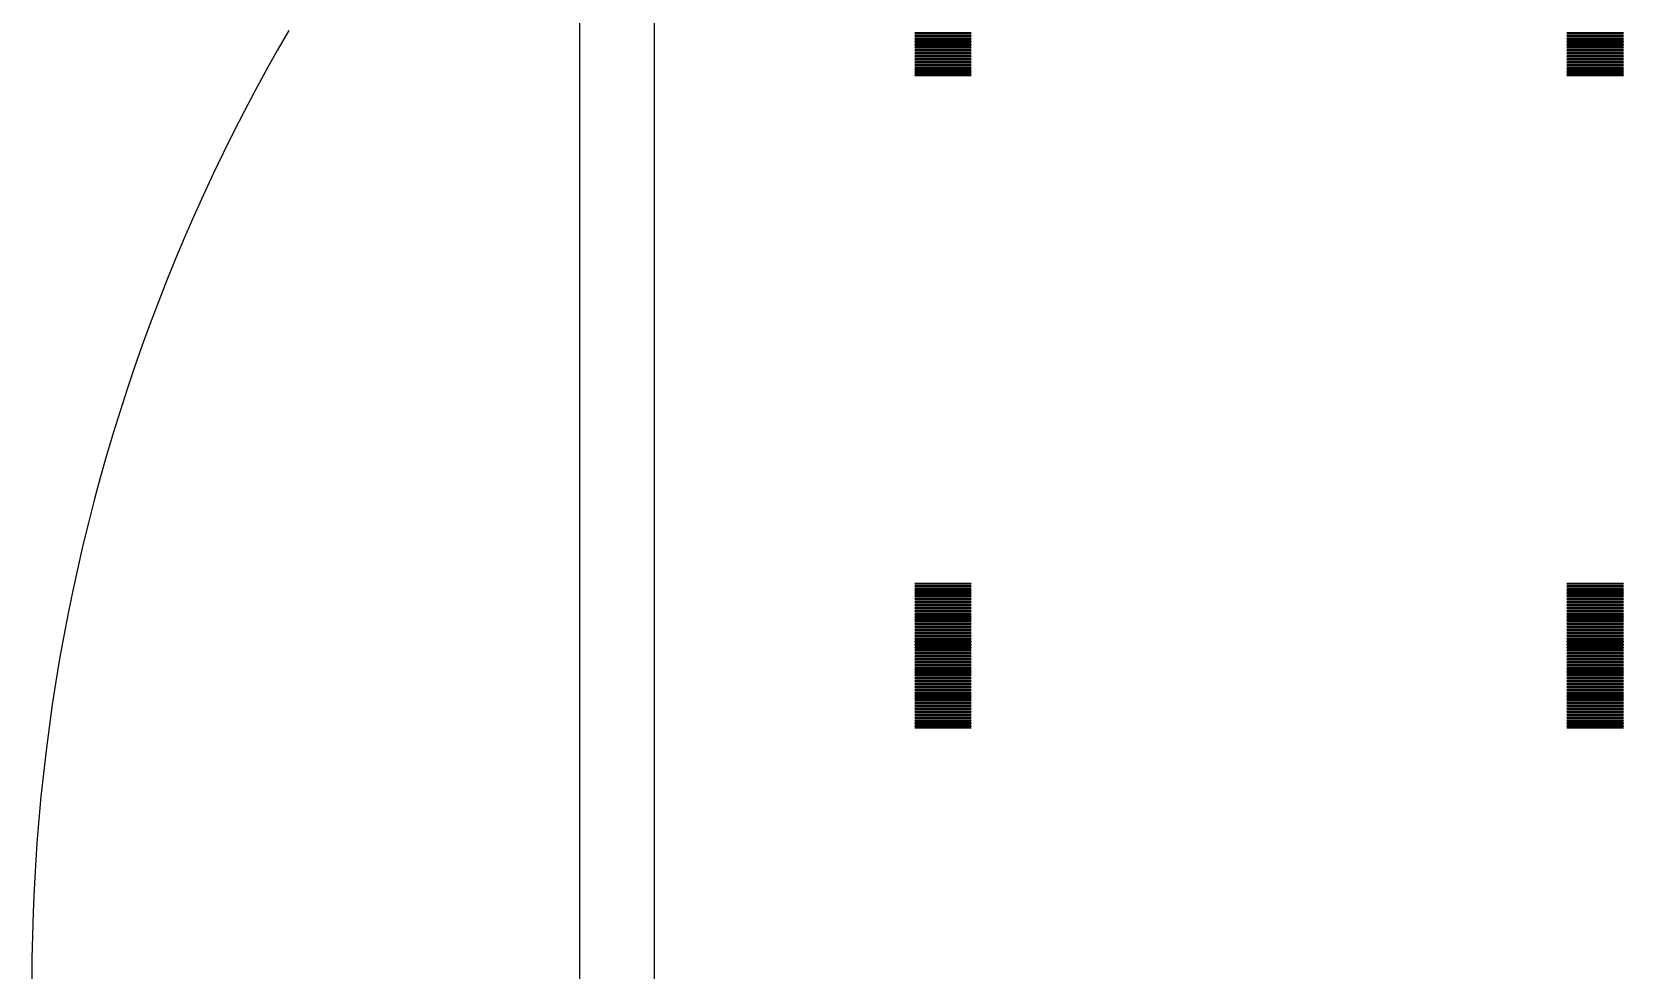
# Model space of a CAD drawing. Extents: x -18 to 83, y -18 to 83.
# Drawn here: x -18.45 to 24.25, y 32.56 to 57.74 of the extents above; entities that cross this region are included whole.
import ezdxf

# ---------------------------------------------------------------- set-up
doc = ezdxf.new("R2010")
doc.units = 0

msp = doc.modelspace()

# ---------------------------------------------------------------- linework, layer by layer
for p, q in [((-3.75, -2.75), (-3.75, 67.25)), ((-1.75, 66.25), (-1.75, -1.75)), ((-11.5534, 57.7794), (-11.8634, 57.2399)), ((5.25, 57.715), (5.25, 57.725)), ((5.25, 57.725), (6.75, 57.725)), ((6.75, 57.715), (5.25, 57.715)), ((5.25, 57.675), (5.25, 57.685)), ((5.25, 57.685), (6.75, 57.685)), ((6.75, 57.675), (5.25, 57.675)), ((5.25, 57.635), (5.25, 57.645)), ((5.25, 57.645), (6.75, 57.645)), ((6.75, 57.725), (6.75, 57.715)), ((6.75, 57.685), (6.75, 57.675)), ((6.75, 57.645), (6.75, 57.635)), ((22.75, 57.715), (22.75, 57.725)), ((22.75, 57.725), (24.25, 57.725)), ((24.25, 57.715), (22.75, 57.715)), ((22.75, 57.675), (22.75, 57.685)), ((22.75, 57.685), (24.25, 57.685)), ((24.25, 57.675), (22.75, 57.675)), ((22.75, 57.635), (22.75, 57.645)), ((22.75, 57.645), (24.25, 57.645)), ((24.25, 57.725), (24.25, 57.715)), ((24.25, 57.685), (24.25, 57.675)), ((24.25, 57.645), (24.25, 57.635)), ((-11.8634, 57.2399), (-12.1667, 56.6967)), ((6.75, 57.635), (5.25, 57.635)), ((5.25, 57.595), (5.25, 57.605)), ((5.25, 57.605), (6.75, 57.605)), ((6.75, 57.595), (5.25, 57.595)), ((5.25, 57.555), (5.25, 57.565)), ((5.25, 57.565), (6.75, 57.565)), ((6.75, 57.555), (5.25, 57.555)), ((5.25, 57.515), (5.25, 57.525)), ((5.25, 57.525), (6.75, 57.525)), ((6.75, 57.515), (5.25, 57.515)), ((5.25, 57.475), (5.25, 57.485)), ((5.25, 57.485), (6.75, 57.485)), ((6.75, 57.475), (5.25, 57.475)), ((5.25, 57.435), (5.25, 57.445)), ((5.25, 57.445), (6.75, 57.445)), ((6.75, 57.435), (5.25, 57.435)), ((5.25, 57.395), (5.25, 57.405)), ((5.25, 57.405), (6.75, 57.405)), ((6.75, 57.395), (5.25, 57.395)), ((5.25, 57.355), (5.25, 57.365)), ((5.25, 57.365), (6.75, 57.365)), ((6.75, 57.355), (5.25, 57.355)), ((5.25, 57.315), (5.25, 57.325)), ((5.25, 57.325), (6.75, 57.325)), ((6.75, 57.315), (5.25, 57.315)), ((5.25, 57.275), (5.25, 57.285)), ((5.25, 57.285), (6.75, 57.285)), ((6.75, 57.275), (5.25, 57.275)), ((5.25, 57.235), (5.25, 57.245)), ((5.25, 57.245), (6.75, 57.245)), ((6.75, 57.235), (5.25, 57.235)), ((6.75, 57.605), (6.75, 57.595)), ((6.75, 57.565), (6.75, 57.555)), ((6.75, 57.525), (6.75, 57.515)), ((6.75, 57.485), (6.75, 57.475)), ((6.75, 57.445), (6.75, 57.435)), ((6.75, 57.405), (6.75, 57.395)), ((6.75, 57.365), (6.75, 57.355)), ((6.75, 57.325), (6.75, 57.315)), ((6.75, 57.285), (6.75, 57.275)), ((6.75, 57.245), (6.75, 57.235)), ((24.25, 57.635), (22.75, 57.635)), ((22.75, 57.595), (22.75, 57.605)), ((22.75, 57.605), (24.25, 57.605)), ((24.25, 57.595), (22.75, 57.595)), ((22.75, 57.555), (22.75, 57.565)), ((22.75, 57.565), (24.25, 57.565)), ((24.25, 57.555), (22.75, 57.555)), ((22.75, 57.515), (22.75, 57.525)), ((22.75, 57.525), (24.25, 57.525)), ((24.25, 57.515), (22.75, 57.515)), ((22.75, 57.475), (22.75, 57.485)), ((22.75, 57.485), (24.25, 57.485)), ((24.25, 57.475), (22.75, 57.475)), ((22.75, 57.435), (22.75, 57.445)), ((22.75, 57.445), (24.25, 57.445)), ((24.25, 57.435), (22.75, 57.435)), ((22.75, 57.395), (22.75, 57.405)), ((22.75, 57.405), (24.25, 57.405)), ((24.25, 57.395), (22.75, 57.395)), ((22.75, 57.355), (22.75, 57.365)), ((22.75, 57.365), (24.25, 57.365)), ((24.25, 57.355), (22.75, 57.355)), ((22.75, 57.315), (22.75, 57.325)), ((22.75, 57.325), (24.25, 57.325)), ((24.25, 57.315), (22.75, 57.315)), ((22.75, 57.275), (22.75, 57.285)), ((22.75, 57.285), (24.25, 57.285)), ((24.25, 57.275), (22.75, 57.275)), ((22.75, 57.235), (22.75, 57.245)), ((22.75, 57.245), (24.25, 57.245)), ((24.25, 57.235), (22.75, 57.235)), ((24.25, 57.605), (24.25, 57.595)), ((24.25, 57.565), (24.25, 57.555)), ((24.25, 57.525), (24.25, 57.515)), ((24.25, 57.485), (24.25, 57.475)), ((24.25, 57.445), (24.25, 57.435)), ((24.25, 57.405), (24.25, 57.395)), ((24.25, 57.365), (24.25, 57.355)), ((24.25, 57.325), (24.25, 57.315)), ((24.25, 57.285), (24.25, 57.275)), ((24.25, 57.245), (24.25, 57.235)), ((5.25, 57.195), (5.25, 57.205)), ((5.25, 57.205), (6.75, 57.205)), ((6.75, 57.195), (5.25, 57.195)), ((5.25, 57.155), (5.25, 57.165)), ((5.25, 57.165), (6.75, 57.165)), ((6.75, 57.155), (5.25, 57.155)), ((5.25, 57.115), (5.25, 57.125)), ((5.25, 57.125), (6.75, 57.125)), ((6.75, 57.115), (5.25, 57.115)), ((5.25, 57.075), (5.25, 57.085)), ((5.25, 57.085), (6.75, 57.085)), ((6.75, 57.075), (5.25, 57.075)), ((5.25, 57.035), (5.25, 57.045)), ((5.25, 57.045), (6.75, 57.045)), ((6.75, 57.035), (5.25, 57.035)), ((5.25, 56.995), (5.25, 57.005)), ((5.25, 57.005), (6.75, 57.005)), ((6.75, 56.995), (5.25, 56.995)), ((5.25, 56.955), (5.25, 56.965)), ((5.25, 56.965), (6.75, 56.965)), ((6.75, 56.955), (5.25, 56.955)), ((5.25, 56.915), (5.25, 56.925)), ((5.25, 56.925), (6.75, 56.925)), ((6.75, 56.915), (5.25, 56.915)), ((5.25, 56.875), (5.25, 56.885)), ((5.25, 56.885), (6.75, 56.885)), ((6.75, 56.875), (5.25, 56.875)), ((5.25, 56.835), (5.25, 56.845)), ((5.25, 56.845), (6.75, 56.845)), ((6.75, 56.835), (5.25, 56.835)), ((5.25, 56.795), (5.25, 56.805)), ((5.25, 56.805), (6.75, 56.805)), ((6.75, 56.795), (5.25, 56.795)), ((6.75, 57.205), (6.75, 57.195)), ((6.75, 57.165), (6.75, 57.155)), ((6.75, 57.125), (6.75, 57.115)), ((6.75, 57.085), (6.75, 57.075)), ((6.75, 57.045), (6.75, 57.035)), ((6.75, 57.005), (6.75, 56.995)), ((6.75, 56.965), (6.75, 56.955)), ((6.75, 56.925), (6.75, 56.915)), ((6.75, 56.885), (6.75, 56.875)), ((6.75, 56.845), (6.75, 56.835)), ((6.75, 56.805), (6.75, 56.795)), ((22.75, 57.195), (22.75, 57.205)), ((22.75, 57.205), (24.25, 57.205)), ((24.25, 57.195), (22.75, 57.195)), ((22.75, 57.155), (22.75, 57.165)), ((22.75, 57.165), (24.25, 57.165)), ((24.25, 57.155), (22.75, 57.155)), ((22.75, 57.115), (22.75, 57.125)), ((22.75, 57.125), (24.25, 57.125)), ((24.25, 57.115), (22.75, 57.115)), ((22.75, 57.075), (22.75, 57.085)), ((22.75, 57.085), (24.25, 57.085)), ((24.25, 57.075), (22.75, 57.075)), ((22.75, 57.035), (22.75, 57.045)), ((22.75, 57.045), (24.25, 57.045)), ((24.25, 57.035), (22.75, 57.035)), ((22.75, 56.995), (22.75, 57.005)), ((22.75, 57.005), (24.25, 57.005)), ((24.25, 56.995), (22.75, 56.995)), ((22.75, 56.955), (22.75, 56.965)), ((22.75, 56.965), (24.25, 56.965)), ((24.25, 56.955), (22.75, 56.955)), ((22.75, 56.915), (22.75, 56.925)), ((22.75, 56.925), (24.25, 56.925)), ((24.25, 56.915), (22.75, 56.915)), ((22.75, 56.875), (22.75, 56.885)), ((22.75, 56.885), (24.25, 56.885)), ((24.25, 56.875), (22.75, 56.875)), ((22.75, 56.835), (22.75, 56.845)), ((22.75, 56.845), (24.25, 56.845)), ((24.25, 56.835), (22.75, 56.835)), ((22.75, 56.795), (22.75, 56.805)), ((22.75, 56.805), (24.25, 56.805)), ((24.25, 56.795), (22.75, 56.795)), ((24.25, 57.205), (24.25, 57.195)), ((24.25, 57.165), (24.25, 57.155)), ((24.25, 57.125), (24.25, 57.115)), ((24.25, 57.085), (24.25, 57.075)), ((24.25, 57.045), (24.25, 57.035)), ((24.25, 57.005), (24.25, 56.995)), ((24.25, 56.965), (24.25, 56.955)), ((24.25, 56.925), (24.25, 56.915)), ((24.25, 56.885), (24.25, 56.875)), ((24.25, 56.845), (24.25, 56.835)), ((24.25, 56.805), (24.25, 56.795)), ((-12.1667, 56.6967), (-12.4634, 56.1498)), ((5.25, 56.755), (5.25, 56.765)), ((5.25, 56.765), (6.75, 56.765)), ((6.75, 56.755), (5.25, 56.755)), ((5.25, 56.715), (5.25, 56.725)), ((5.25, 56.725), (6.75, 56.725)), ((6.75, 56.715), (5.25, 56.715)), ((5.25, 56.675), (5.25, 56.685)), ((5.25, 56.685), (6.75, 56.685)), ((6.75, 56.675), (5.25, 56.675)), ((5.25, 56.635), (5.25, 56.645)), ((5.25, 56.645), (6.75, 56.645)), ((6.75, 56.635), (5.25, 56.635)), ((5.25, 56.595), (5.25, 56.605)), ((5.25, 56.605), (6.75, 56.605)), ((6.75, 56.595), (5.25, 56.595)), ((5.25, 56.555), (5.25, 56.565)), ((5.25, 56.565), (6.75, 56.565)), ((6.75, 56.555), (5.25, 56.555)), ((6.75, 56.765), (6.75, 56.755)), ((6.75, 56.725), (6.75, 56.715)), ((6.75, 56.685), (6.75, 56.675)), ((6.75, 56.645), (6.75, 56.635)), ((6.75, 56.605), (6.75, 56.595)), ((6.75, 56.565), (6.75, 56.555)), ((22.75, 56.755), (22.75, 56.765)), ((22.75, 56.765), (24.25, 56.765)), ((24.25, 56.755), (22.75, 56.755)), ((22.75, 56.715), (22.75, 56.725)), ((22.75, 56.725), (24.25, 56.725)), ((24.25, 56.715), (22.75, 56.715)), ((22.75, 56.675), (22.75, 56.685)), ((22.75, 56.685), (24.25, 56.685)), ((24.25, 56.675), (22.75, 56.675)), ((22.75, 56.635), (22.75, 56.645)), ((22.75, 56.645), (24.25, 56.645)), ((24.25, 56.635), (22.75, 56.635)), ((22.75, 56.595), (22.75, 56.605)), ((22.75, 56.605), (24.25, 56.605)), ((24.25, 56.595), (22.75, 56.595)), ((22.75, 56.555), (22.75, 56.565)), ((22.75, 56.565), (24.25, 56.565)), ((24.25, 56.555), (22.75, 56.555)), ((24.25, 56.765), (24.25, 56.755)), ((24.25, 56.725), (24.25, 56.715)), ((24.25, 56.685), (24.25, 56.675)), ((24.25, 56.645), (24.25, 56.635)), ((24.25, 56.605), (24.25, 56.595)), ((24.25, 56.565), (24.25, 56.555)), ((-12.4634, 56.1498), (-12.7533, 55.5993)), ((-12.7533, 55.5993), (-13.0365, 55.0453)), ((-13.0365, 55.0453), (-13.3128, 54.4878)), ((-13.3128, 54.4878), (-13.5822, 53.927)), ((-13.5822, 53.927), (-13.8448, 53.363)), ((-13.8448, 53.363), (-14.1004, 52.7957)), ((-14.1004, 52.7957), (-14.3491, 52.2254)), ((-14.3491, 52.2254), (-14.5907, 51.652)), ((-14.5907, 51.652), (-14.8253, 51.0758)), ((-14.8253, 51.0758), (-15.0527, 50.4967)), ((-15.0527, 50.4967), (-15.2731, 49.9148)), ((-15.2731, 49.9148), (-15.4863, 49.3303)), ((-15.4863, 49.3303), (-15.6923, 48.7432)), ((-15.6923, 48.7432), (-15.8911, 48.1537)), ((-15.8911, 48.1537), (-16.0826, 47.5617)), ((-16.0826, 47.5617), (-16.2669, 46.9674)), ((-16.2669, 46.9674), (-16.4438, 46.3709)), ((-16.4438, 46.3709), (-16.6134, 45.7723)), ((-16.6134, 45.7723), (-16.7757, 45.1717)), ((-16.7757, 45.1717), (-16.9306, 44.5691)), ((-16.9306, 44.5691), (-17.078, 43.9646)), ((-17.078, 43.9646), (-17.2181, 43.3584)), ((-17.2181, 43.3584), (-17.3507, 42.7505)), ((-17.3507, 42.7505), (-17.4758, 42.1411)), ((5.25, 42.935), (5.25, 42.945)), ((5.25, 42.945), (6.75, 42.945)), ((6.75, 42.935), (5.25, 42.935)), ((5.25, 42.895), (5.25, 42.905)), ((5.25, 42.905), (6.75, 42.905)), ((6.75, 42.895), (5.25, 42.895)), ((5.25, 42.855), (5.25, 42.865)), ((5.25, 42.865), (6.75, 42.865)), ((6.75, 42.855), (5.25, 42.855)), ((5.25, 42.815), (5.25, 42.825)), ((5.25, 42.825), (6.75, 42.825)), ((6.75, 42.815), (5.25, 42.815)), ((5.25, 42.775), (5.25, 42.785)), ((5.25, 42.785), (6.75, 42.785)), ((6.75, 42.775), (5.25, 42.775)), ((5.25, 42.735), (5.25, 42.745)), ((5.25, 42.745), (6.75, 42.745)), ((6.75, 42.735), (5.25, 42.735)), ((5.25, 42.695), (5.25, 42.705)), ((5.25, 42.705), (6.75, 42.705)), ((6.75, 42.945), (6.75, 42.935)), ((6.75, 42.905), (6.75, 42.895)), ((6.75, 42.865), (6.75, 42.855)), ((6.75, 42.825), (6.75, 42.815)), ((6.75, 42.785), (6.75, 42.775)), ((6.75, 42.745), (6.75, 42.735)), ((6.75, 42.705), (6.75, 42.695)), ((22.75, 42.935), (22.75, 42.945)), ((22.75, 42.945), (24.25, 42.945)), ((24.25, 42.935), (22.75, 42.935)), ((22.75, 42.895), (22.75, 42.905)), ((22.75, 42.905), (24.25, 42.905)), ((24.25, 42.895), (22.75, 42.895)), ((22.75, 42.855), (22.75, 42.865)), ((22.75, 42.865), (24.25, 42.865)), ((24.25, 42.855), (22.75, 42.855)), ((22.75, 42.815), (22.75, 42.825)), ((22.75, 42.825), (24.25, 42.825)), ((24.25, 42.815), (22.75, 42.815)), ((22.75, 42.775), (22.75, 42.785)), ((22.75, 42.785), (24.25, 42.785)), ((24.25, 42.775), (22.75, 42.775)), ((22.75, 42.735), (22.75, 42.745)), ((22.75, 42.745), (24.25, 42.745)), ((24.25, 42.735), (22.75, 42.735)), ((22.75, 42.695), (22.75, 42.705)), ((22.75, 42.705), (24.25, 42.705)), ((24.25, 42.945), (24.25, 42.935)), ((24.25, 42.905), (24.25, 42.895)), ((24.25, 42.865), (24.25, 42.855)), ((24.25, 42.825), (24.25, 42.815)), ((24.25, 42.785), (24.25, 42.775)), ((24.25, 42.745), (24.25, 42.735)), ((24.25, 42.705), (24.25, 42.695)), ((6.75, 42.695), (5.25, 42.695)), ((5.25, 42.655), (5.25, 42.665)), ((5.25, 42.665), (6.75, 42.665)), ((6.75, 42.655), (5.25, 42.655)), ((5.25, 42.615), (5.25, 42.625)), ((5.25, 42.625), (6.75, 42.625)), ((6.75, 42.615), (5.25, 42.615)), ((5.25, 42.575), (5.25, 42.585)), ((5.25, 42.585), (6.75, 42.585)), ((6.75, 42.575), (5.25, 42.575)), ((5.25, 42.535), (5.25, 42.545)), ((5.25, 42.545), (6.75, 42.545)), ((6.75, 42.535), (5.25, 42.535)), ((5.25, 42.495), (5.25, 42.505)), ((5.25, 42.505), (6.75, 42.505)), ((6.75, 42.495), (5.25, 42.495)), ((5.25, 42.455), (5.25, 42.465)), ((5.25, 42.465), (6.75, 42.465)), ((6.75, 42.455), (5.25, 42.455)), ((5.25, 42.415), (5.25, 42.425)), ((5.25, 42.425), (6.75, 42.425)), ((6.75, 42.415), (5.25, 42.415)), ((5.25, 42.375), (5.25, 42.385)), ((5.25, 42.385), (6.75, 42.385)), ((6.75, 42.375), (5.25, 42.375)), ((5.25, 42.335), (5.25, 42.345)), ((5.25, 42.345), (6.75, 42.345)), ((6.75, 42.335), (5.25, 42.335)), ((5.25, 42.295), (5.25, 42.305)), ((5.25, 42.305), (6.75, 42.305)), ((6.75, 42.295), (5.25, 42.295)), ((6.75, 42.665), (6.75, 42.655)), ((6.75, 42.625), (6.75, 42.615)), ((6.75, 42.585), (6.75, 42.575)), ((6.75, 42.545), (6.75, 42.535)), ((6.75, 42.505), (6.75, 42.495)), ((6.75, 42.465), (6.75, 42.455)), ((6.75, 42.425), (6.75, 42.415)), ((6.75, 42.385), (6.75, 42.375)), ((6.75, 42.345), (6.75, 42.335)), ((6.75, 42.305), (6.75, 42.295)), ((24.25, 42.695), (22.75, 42.695)), ((22.75, 42.655), (22.75, 42.665)), ((22.75, 42.665), (24.25, 42.665)), ((24.25, 42.655), (22.75, 42.655)), ((22.75, 42.615), (22.75, 42.625)), ((22.75, 42.625), (24.25, 42.625)), ((24.25, 42.615), (22.75, 42.615)), ((22.75, 42.575), (22.75, 42.585)), ((22.75, 42.585), (24.25, 42.585)), ((24.25, 42.575), (22.75, 42.575)), ((22.75, 42.535), (22.75, 42.545)), ((22.75, 42.545), (24.25, 42.545)), ((24.25, 42.535), (22.75, 42.535)), ((22.75, 42.495), (22.75, 42.505)), ((22.75, 42.505), (24.25, 42.505)), ((24.25, 42.495), (22.75, 42.495)), ((22.75, 42.455), (22.75, 42.465)), ((22.75, 42.465), (24.25, 42.465)), ((24.25, 42.455), (22.75, 42.455)), ((22.75, 42.415), (22.75, 42.425)), ((22.75, 42.425), (24.25, 42.425)), ((24.25, 42.415), (22.75, 42.415)), ((22.75, 42.375), (22.75, 42.385)), ((22.75, 42.385), (24.25, 42.385)), ((24.25, 42.375), (22.75, 42.375)), ((22.75, 42.335), (22.75, 42.345)), ((22.75, 42.345), (24.25, 42.345)), ((24.25, 42.335), (22.75, 42.335)), ((22.75, 42.295), (22.75, 42.305)), ((22.75, 42.305), (24.25, 42.305)), ((24.25, 42.295), (22.75, 42.295)), ((24.25, 42.665), (24.25, 42.655)), ((24.25, 42.625), (24.25, 42.615)), ((24.25, 42.585), (24.25, 42.575)), ((24.25, 42.545), (24.25, 42.535)), ((24.25, 42.505), (24.25, 42.495)), ((24.25, 42.465), (24.25, 42.455)), ((24.25, 42.425), (24.25, 42.415)), ((24.25, 42.385), (24.25, 42.375)), ((24.25, 42.345), (24.25, 42.335)), ((24.25, 42.305), (24.25, 42.295)), ((-17.4758, 42.1411), (-17.5934, 41.5301)), ((5.25, 42.255), (5.25, 42.265)), ((5.25, 42.265), (6.75, 42.265)), ((6.75, 42.255), (5.25, 42.255)), ((5.25, 42.215), (5.25, 42.225)), ((5.25, 42.225), (6.75, 42.225)), ((6.75, 42.215), (5.25, 42.215)), ((5.25, 42.175), (5.25, 42.185)), ((5.25, 42.185), (6.75, 42.185)), ((6.75, 42.175), (5.25, 42.175)), ((5.25, 42.135), (5.25, 42.145)), ((5.25, 42.145), (6.75, 42.145)), ((6.75, 42.135), (5.25, 42.135)), ((5.25, 42.095), (5.25, 42.105)), ((5.25, 42.105), (6.75, 42.105)), ((6.75, 42.095), (5.25, 42.095)), ((5.25, 42.055), (5.25, 42.065)), ((5.25, 42.065), (6.75, 42.065)), ((6.75, 42.055), (5.25, 42.055)), ((5.25, 42.015), (5.25, 42.025)), ((5.25, 42.025), (6.75, 42.025)), ((6.75, 42.015), (5.25, 42.015)), ((5.25, 41.975), (5.25, 41.985)), ((5.25, 41.985), (6.75, 41.985)), ((6.75, 41.975), (5.25, 41.975)), ((5.25, 41.935), (5.25, 41.945)), ((5.25, 41.945), (6.75, 41.945)), ((6.75, 41.935), (5.25, 41.935)), ((5.25, 41.895), (5.25, 41.905)), ((5.25, 41.905), (6.75, 41.905)), ((6.75, 41.895), (5.25, 41.895)), ((5.25, 41.855), (5.25, 41.865)), ((5.25, 41.865), (6.75, 41.865)), ((6.75, 41.855), (5.25, 41.855)), ((6.75, 42.265), (6.75, 42.255)), ((6.75, 42.225), (6.75, 42.215)), ((6.75, 42.185), (6.75, 42.175)), ((6.75, 42.145), (6.75, 42.135)), ((6.75, 42.105), (6.75, 42.095)), ((6.75, 42.065), (6.75, 42.055)), ((6.75, 42.025), (6.75, 42.015)), ((6.75, 41.985), (6.75, 41.975)), ((6.75, 41.945), (6.75, 41.935)), ((6.75, 41.905), (6.75, 41.895)), ((6.75, 41.865), (6.75, 41.855)), ((22.75, 42.255), (22.75, 42.265)), ((22.75, 42.265), (24.25, 42.265)), ((24.25, 42.255), (22.75, 42.255)), ((22.75, 42.215), (22.75, 42.225)), ((22.75, 42.225), (24.25, 42.225)), ((24.25, 42.215), (22.75, 42.215)), ((22.75, 42.175), (22.75, 42.185)), ((22.75, 42.185), (24.25, 42.185)), ((24.25, 42.175), (22.75, 42.175)), ((22.75, 42.135), (22.75, 42.145)), ((22.75, 42.145), (24.25, 42.145)), ((24.25, 42.135), (22.75, 42.135)), ((22.75, 42.095), (22.75, 42.105)), ((22.75, 42.105), (24.25, 42.105)), ((24.25, 42.095), (22.75, 42.095)), ((22.75, 42.055), (22.75, 42.065)), ((22.75, 42.065), (24.25, 42.065)), ((24.25, 42.055), (22.75, 42.055)), ((22.75, 42.015), (22.75, 42.025)), ((22.75, 42.025), (24.25, 42.025)), ((24.25, 42.015), (22.75, 42.015)), ((22.75, 41.975), (22.75, 41.985)), ((22.75, 41.985), (24.25, 41.985)), ((24.25, 41.975), (22.75, 41.975)), ((22.75, 41.935), (22.75, 41.945)), ((22.75, 41.945), (24.25, 41.945)), ((24.25, 41.935), (22.75, 41.935)), ((22.75, 41.895), (22.75, 41.905)), ((22.75, 41.905), (24.25, 41.905)), ((24.25, 41.895), (22.75, 41.895)), ((22.75, 41.855), (22.75, 41.865)), ((22.75, 41.865), (24.25, 41.865)), ((24.25, 41.855), (22.75, 41.855)), ((24.25, 42.265), (24.25, 42.255)), ((24.25, 42.225), (24.25, 42.215)), ((24.25, 42.185), (24.25, 42.175)), ((24.25, 42.145), (24.25, 42.135)), ((24.25, 42.105), (24.25, 42.095)), ((24.25, 42.065), (24.25, 42.055)), ((24.25, 42.025), (24.25, 42.015)), ((24.25, 41.985), (24.25, 41.975)), ((24.25, 41.945), (24.25, 41.935)), ((24.25, 41.905), (24.25, 41.895)), ((24.25, 41.865), (24.25, 41.855)), ((-17.5934, 41.5301), (-17.7036, 40.9178)), ((5.25, 41.815), (5.25, 41.825)), ((5.25, 41.825), (6.75, 41.825)), ((6.75, 41.815), (5.25, 41.815)), ((5.25, 41.775), (5.25, 41.785)), ((5.25, 41.785), (6.75, 41.785)), ((6.75, 41.775), (5.25, 41.775)), ((5.25, 41.735), (5.25, 41.745)), ((5.25, 41.745), (6.75, 41.745)), ((6.75, 41.735), (5.25, 41.735)), ((5.25, 41.695), (5.25, 41.705)), ((5.25, 41.705), (6.75, 41.705)), ((6.75, 41.695), (5.25, 41.695)), ((5.25, 41.655), (5.25, 41.665)), ((5.25, 41.665), (6.75, 41.665)), ((6.75, 41.655), (5.25, 41.655)), ((5.25, 41.615), (5.25, 41.625)), ((5.25, 41.625), (6.75, 41.625)), ((6.75, 41.615), (5.25, 41.615)), ((5.25, 41.575), (5.25, 41.585)), ((5.25, 41.585), (6.75, 41.585)), ((6.75, 41.575), (5.25, 41.575)), ((5.25, 41.535), (5.25, 41.545)), ((5.25, 41.545), (6.75, 41.545)), ((6.75, 41.535), (5.25, 41.535)), ((5.25, 41.495), (5.25, 41.505)), ((5.25, 41.505), (6.75, 41.505)), ((6.75, 41.495), (5.25, 41.495)), ((5.25, 41.455), (5.25, 41.465)), ((5.25, 41.465), (6.75, 41.465)), ((6.75, 41.455), (5.25, 41.455)), ((5.25, 41.415), (5.25, 41.425)), ((5.25, 41.425), (6.75, 41.425)), ((6.75, 41.825), (6.75, 41.815)), ((6.75, 41.785), (6.75, 41.775)), ((6.75, 41.745), (6.75, 41.735)), ((6.75, 41.705), (6.75, 41.695)), ((6.75, 41.665), (6.75, 41.655)), ((6.75, 41.625), (6.75, 41.615)), ((6.75, 41.585), (6.75, 41.575)), ((6.75, 41.545), (6.75, 41.535)), ((6.75, 41.505), (6.75, 41.495)), ((6.75, 41.465), (6.75, 41.455)), ((6.75, 41.425), (6.75, 41.415)), ((22.75, 41.815), (22.75, 41.825)), ((22.75, 41.825), (24.25, 41.825)), ((24.25, 41.815), (22.75, 41.815)), ((22.75, 41.775), (22.75, 41.785)), ((22.75, 41.785), (24.25, 41.785)), ((24.25, 41.775), (22.75, 41.775)), ((22.75, 41.735), (22.75, 41.745)), ((22.75, 41.745), (24.25, 41.745)), ((24.25, 41.735), (22.75, 41.735)), ((22.75, 41.695), (22.75, 41.705)), ((22.75, 41.705), (24.25, 41.705)), ((24.25, 41.695), (22.75, 41.695)), ((22.75, 41.655), (22.75, 41.665)), ((22.75, 41.665), (24.25, 41.665)), ((24.25, 41.655), (22.75, 41.655)), ((22.75, 41.615), (22.75, 41.625)), ((22.75, 41.625), (24.25, 41.625)), ((24.25, 41.615), (22.75, 41.615)), ((22.75, 41.575), (22.75, 41.585)), ((22.75, 41.585), (24.25, 41.585)), ((24.25, 41.575), (22.75, 41.575)), ((22.75, 41.535), (22.75, 41.545)), ((22.75, 41.545), (24.25, 41.545)), ((24.25, 41.535), (22.75, 41.535)), ((22.75, 41.495), (22.75, 41.505)), ((22.75, 41.505), (24.25, 41.505)), ((24.25, 41.495), (22.75, 41.495)), ((22.75, 41.455), (22.75, 41.465)), ((22.75, 41.465), (24.25, 41.465)), ((24.25, 41.455), (22.75, 41.455)), ((22.75, 41.415), (22.75, 41.425)), ((22.75, 41.425), (24.25, 41.425)), ((24.25, 41.825), (24.25, 41.815)), ((24.25, 41.785), (24.25, 41.775)), ((24.25, 41.745), (24.25, 41.735)), ((24.25, 41.705), (24.25, 41.695)), ((24.25, 41.665), (24.25, 41.655)), ((24.25, 41.625), (24.25, 41.615)), ((24.25, 41.585), (24.25, 41.575)), ((24.25, 41.545), (24.25, 41.535)), ((24.25, 41.505), (24.25, 41.495)), ((24.25, 41.465), (24.25, 41.455)), ((24.25, 41.425), (24.25, 41.415)), ((6.75, 41.415), (5.25, 41.415)), ((5.25, 41.375), (5.25, 41.385)), ((5.25, 41.385), (6.75, 41.385)), ((6.75, 41.375), (5.25, 41.375)), ((5.25, 41.335), (5.25, 41.345)), ((5.25, 41.345), (6.75, 41.345)), ((6.75, 41.335), (5.25, 41.335)), ((5.25, 41.295), (5.25, 41.305)), ((5.25, 41.305), (6.75, 41.305)), ((6.75, 41.295), (5.25, 41.295)), ((5.25, 41.255), (5.25, 41.265)), ((5.25, 41.265), (6.75, 41.265)), ((6.75, 41.255), (5.25, 41.255)), ((5.25, 41.215), (5.25, 41.225)), ((5.25, 41.225), (6.75, 41.225)), ((6.75, 41.215), (5.25, 41.215)), ((5.25, 41.175), (5.25, 41.185)), ((5.25, 41.185), (6.75, 41.185)), ((6.75, 41.175), (5.25, 41.175)), ((5.25, 41.135), (5.25, 41.145)), ((5.25, 41.145), (6.75, 41.145)), ((6.75, 41.135), (5.25, 41.135)), ((5.25, 41.095), (5.25, 41.105)), ((5.25, 41.105), (6.75, 41.105)), ((6.75, 41.095), (5.25, 41.095)), ((5.25, 41.055), (5.25, 41.065)), ((5.25, 41.065), (6.75, 41.065)), ((6.75, 41.055), (5.25, 41.055)), ((5.25, 41.015), (5.25, 41.025)), ((5.25, 41.025), (6.75, 41.025)), ((6.75, 41.015), (5.25, 41.015)), ((6.75, 41.385), (6.75, 41.375)), ((6.75, 41.345), (6.75, 41.335)), ((6.75, 41.305), (6.75, 41.295)), ((6.75, 41.265), (6.75, 41.255)), ((6.75, 41.225), (6.75, 41.215)), ((6.75, 41.185), (6.75, 41.175)), ((6.75, 41.145), (6.75, 41.135)), ((6.75, 41.105), (6.75, 41.095)), ((6.75, 41.065), (6.75, 41.055)), ((6.75, 41.025), (6.75, 41.015)), ((24.25, 41.415), (22.75, 41.415)), ((22.75, 41.375), (22.75, 41.385)), ((22.75, 41.385), (24.25, 41.385)), ((24.25, 41.375), (22.75, 41.375)), ((22.75, 41.335), (22.75, 41.345)), ((22.75, 41.345), (24.25, 41.345)), ((24.25, 41.335), (22.75, 41.335)), ((22.75, 41.295), (22.75, 41.305)), ((22.75, 41.305), (24.25, 41.305)), ((24.25, 41.295), (22.75, 41.295)), ((22.75, 41.255), (22.75, 41.265)), ((22.75, 41.265), (24.25, 41.265)), ((24.25, 41.255), (22.75, 41.255)), ((22.75, 41.215), (22.75, 41.225)), ((22.75, 41.225), (24.25, 41.225)), ((24.25, 41.215), (22.75, 41.215)), ((22.75, 41.175), (22.75, 41.185)), ((22.75, 41.185), (24.25, 41.185)), ((24.25, 41.175), (22.75, 41.175)), ((22.75, 41.135), (22.75, 41.145)), ((22.75, 41.145), (24.25, 41.145)), ((24.25, 41.135), (22.75, 41.135)), ((22.75, 41.095), (22.75, 41.105)), ((22.75, 41.105), (24.25, 41.105)), ((24.25, 41.095), (22.75, 41.095)), ((22.75, 41.055), (22.75, 41.065)), ((22.75, 41.065), (24.25, 41.065)), ((24.25, 41.055), (22.75, 41.055)), ((22.75, 41.015), (22.75, 41.025)), ((22.75, 41.025), (24.25, 41.025)), ((24.25, 41.015), (22.75, 41.015)), ((24.25, 41.385), (24.25, 41.375)), ((24.25, 41.345), (24.25, 41.335)), ((24.25, 41.305), (24.25, 41.295)), ((24.25, 41.265), (24.25, 41.255)), ((24.25, 41.225), (24.25, 41.215)), ((24.25, 41.185), (24.25, 41.175)), ((24.25, 41.145), (24.25, 41.135)), ((24.25, 41.105), (24.25, 41.095)), ((24.25, 41.065), (24.25, 41.055)), ((24.25, 41.025), (24.25, 41.015)), ((-17.7036, 40.9178), (-17.8062, 40.3041)), ((5.25, 40.975), (5.25, 40.985)), ((5.25, 40.985), (6.75, 40.985)), ((6.75, 40.975), (5.25, 40.975)), ((5.25, 40.935), (5.25, 40.945)), ((5.25, 40.945), (6.75, 40.945)), ((6.75, 40.935), (5.25, 40.935)), ((5.25, 40.895), (5.25, 40.905)), ((5.25, 40.905), (6.75, 40.905)), ((6.75, 40.895), (5.25, 40.895)), ((5.25, 40.855), (5.25, 40.865)), ((5.25, 40.865), (6.75, 40.865)), ((6.75, 40.855), (5.25, 40.855)), ((5.25, 40.815), (5.25, 40.825)), ((5.25, 40.825), (6.75, 40.825)), ((6.75, 40.815), (5.25, 40.815)), ((5.25, 40.775), (5.25, 40.785)), ((5.25, 40.785), (6.75, 40.785)), ((6.75, 40.775), (5.25, 40.775)), ((5.25, 40.735), (5.25, 40.745)), ((5.25, 40.745), (6.75, 40.745)), ((6.75, 40.735), (5.25, 40.735)), ((5.25, 40.695), (5.25, 40.705)), ((5.25, 40.705), (6.75, 40.705)), ((6.75, 40.695), (5.25, 40.695)), ((5.25, 40.655), (5.25, 40.665)), ((5.25, 40.665), (6.75, 40.665)), ((6.75, 40.655), (5.25, 40.655)), ((5.25, 40.615), (5.25, 40.625)), ((5.25, 40.625), (6.75, 40.625)), ((6.75, 40.615), (5.25, 40.615)), ((5.25, 40.575), (5.25, 40.585)), ((5.25, 40.585), (6.75, 40.585)), ((6.75, 40.575), (5.25, 40.575)), ((6.75, 40.985), (6.75, 40.975)), ((6.75, 40.945), (6.75, 40.935)), ((6.75, 40.905), (6.75, 40.895)), ((6.75, 40.865), (6.75, 40.855)), ((6.75, 40.825), (6.75, 40.815)), ((6.75, 40.785), (6.75, 40.775)), ((6.75, 40.745), (6.75, 40.735)), ((6.75, 40.705), (6.75, 40.695)), ((6.75, 40.665), (6.75, 40.655)), ((6.75, 40.625), (6.75, 40.615)), ((6.75, 40.585), (6.75, 40.575)), ((22.75, 40.975), (22.75, 40.985)), ((22.75, 40.985), (24.25, 40.985)), ((24.25, 40.975), (22.75, 40.975)), ((22.75, 40.935), (22.75, 40.945)), ((22.75, 40.945), (24.25, 40.945)), ((24.25, 40.935), (22.75, 40.935)), ((22.75, 40.895), (22.75, 40.905)), ((22.75, 40.905), (24.25, 40.905)), ((24.25, 40.895), (22.75, 40.895)), ((22.75, 40.855), (22.75, 40.865)), ((22.75, 40.865), (24.25, 40.865)), ((24.25, 40.855), (22.75, 40.855)), ((22.75, 40.815), (22.75, 40.825)), ((22.75, 40.825), (24.25, 40.825)), ((24.25, 40.815), (22.75, 40.815)), ((22.75, 40.775), (22.75, 40.785)), ((22.75, 40.785), (24.25, 40.785)), ((24.25, 40.775), (22.75, 40.775)), ((22.75, 40.735), (22.75, 40.745)), ((22.75, 40.745), (24.25, 40.745)), ((24.25, 40.735), (22.75, 40.735)), ((22.75, 40.695), (22.75, 40.705)), ((22.75, 40.705), (24.25, 40.705)), ((24.25, 40.695), (22.75, 40.695)), ((22.75, 40.655), (22.75, 40.665)), ((22.75, 40.665), (24.25, 40.665)), ((24.25, 40.655), (22.75, 40.655)), ((22.75, 40.615), (22.75, 40.625)), ((22.75, 40.625), (24.25, 40.625)), ((24.25, 40.615), (22.75, 40.615)), ((22.75, 40.575), (22.75, 40.585)), ((22.75, 40.585), (24.25, 40.585)), ((24.25, 40.575), (22.75, 40.575)), ((24.25, 40.985), (24.25, 40.975)), ((24.25, 40.945), (24.25, 40.935)), ((24.25, 40.905), (24.25, 40.895)), ((24.25, 40.865), (24.25, 40.855)), ((24.25, 40.825), (24.25, 40.815)), ((24.25, 40.785), (24.25, 40.775)), ((24.25, 40.745), (24.25, 40.735)), ((24.25, 40.705), (24.25, 40.695)), ((24.25, 40.665), (24.25, 40.655)), ((24.25, 40.625), (24.25, 40.615)), ((24.25, 40.585), (24.25, 40.575)), ((-17.8062, 40.3041), (-17.9012, 39.6892)), ((5.25, 40.535), (5.25, 40.545)), ((5.25, 40.545), (6.75, 40.545)), ((6.75, 40.535), (5.25, 40.535)), ((5.25, 40.495), (5.25, 40.505)), ((5.25, 40.505), (6.75, 40.505)), ((6.75, 40.495), (5.25, 40.495)), ((5.25, 40.455), (5.25, 40.465)), ((5.25, 40.465), (6.75, 40.465)), ((6.75, 40.455), (5.25, 40.455)), ((5.25, 40.415), (5.25, 40.425)), ((5.25, 40.425), (6.75, 40.425)), ((6.75, 40.415), (5.25, 40.415)), ((5.25, 40.375), (5.25, 40.385)), ((5.25, 40.385), (6.75, 40.385)), ((6.75, 40.375), (5.25, 40.375)), ((5.25, 40.335), (5.25, 40.345)), ((5.25, 40.345), (6.75, 40.345)), ((6.75, 40.335), (5.25, 40.335)), ((5.25, 40.295), (5.25, 40.305)), ((5.25, 40.305), (6.75, 40.305)), ((6.75, 40.295), (5.25, 40.295)), ((5.25, 40.255), (5.25, 40.265)), ((5.25, 40.265), (6.75, 40.265)), ((6.75, 40.255), (5.25, 40.255)), ((5.25, 40.215), (5.25, 40.225)), ((5.25, 40.225), (6.75, 40.225)), ((6.75, 40.215), (5.25, 40.215)), ((5.25, 40.175), (5.25, 40.185)), ((5.25, 40.185), (6.75, 40.185)), ((6.75, 40.175), (5.25, 40.175)), ((5.25, 40.135), (5.25, 40.145)), ((5.25, 40.145), (6.75, 40.145)), ((6.75, 40.545), (6.75, 40.535)), ((6.75, 40.505), (6.75, 40.495)), ((6.75, 40.465), (6.75, 40.455)), ((6.75, 40.425), (6.75, 40.415)), ((6.75, 40.385), (6.75, 40.375)), ((6.75, 40.345), (6.75, 40.335)), ((6.75, 40.305), (6.75, 40.295)), ((6.75, 40.265), (6.75, 40.255)), ((6.75, 40.225), (6.75, 40.215)), ((6.75, 40.185), (6.75, 40.175)), ((6.75, 40.145), (6.75, 40.135)), ((22.75, 40.535), (22.75, 40.545)), ((22.75, 40.545), (24.25, 40.545)), ((24.25, 40.535), (22.75, 40.535)), ((22.75, 40.495), (22.75, 40.505)), ((22.75, 40.505), (24.25, 40.505)), ((24.25, 40.495), (22.75, 40.495)), ((22.75, 40.455), (22.75, 40.465)), ((22.75, 40.465), (24.25, 40.465)), ((24.25, 40.455), (22.75, 40.455)), ((22.75, 40.415), (22.75, 40.425)), ((22.75, 40.425), (24.25, 40.425)), ((24.25, 40.415), (22.75, 40.415)), ((22.75, 40.375), (22.75, 40.385)), ((22.75, 40.385), (24.25, 40.385)), ((24.25, 40.375), (22.75, 40.375)), ((22.75, 40.335), (22.75, 40.345)), ((22.75, 40.345), (24.25, 40.345)), ((24.25, 40.335), (22.75, 40.335)), ((22.75, 40.295), (22.75, 40.305)), ((22.75, 40.305), (24.25, 40.305)), ((24.25, 40.295), (22.75, 40.295)), ((22.75, 40.255), (22.75, 40.265)), ((22.75, 40.265), (24.25, 40.265)), ((24.25, 40.255), (22.75, 40.255)), ((22.75, 40.215), (22.75, 40.225)), ((22.75, 40.225), (24.25, 40.225)), ((24.25, 40.215), (22.75, 40.215)), ((22.75, 40.175), (22.75, 40.185)), ((22.75, 40.185), (24.25, 40.185)), ((24.25, 40.175), (22.75, 40.175)), ((22.75, 40.135), (22.75, 40.145)), ((22.75, 40.145), (24.25, 40.145)), ((24.25, 40.545), (24.25, 40.535)), ((24.25, 40.505), (24.25, 40.495)), ((24.25, 40.465), (24.25, 40.455)), ((24.25, 40.425), (24.25, 40.415)), ((24.25, 40.385), (24.25, 40.375)), ((24.25, 40.345), (24.25, 40.335)), ((24.25, 40.305), (24.25, 40.295)), ((24.25, 40.265), (24.25, 40.255)), ((24.25, 40.225), (24.25, 40.215)), ((24.25, 40.185), (24.25, 40.175)), ((24.25, 40.145), (24.25, 40.135)), ((6.75, 40.135), (5.25, 40.135)), ((5.25, 40.095), (5.25, 40.105)), ((5.25, 40.105), (6.75, 40.105)), ((6.75, 40.095), (5.25, 40.095)), ((5.25, 40.055), (5.25, 40.065)), ((5.25, 40.065), (6.75, 40.065)), ((6.75, 40.055), (5.25, 40.055)), ((5.25, 40.015), (5.25, 40.025)), ((5.25, 40.025), (6.75, 40.025)), ((6.75, 40.015), (5.25, 40.015)), ((5.25, 39.975), (5.25, 39.985)), ((5.25, 39.985), (6.75, 39.985)), ((6.75, 39.975), (5.25, 39.975)), ((5.25, 39.935), (5.25, 39.945)), ((5.25, 39.945), (6.75, 39.945)), ((6.75, 39.935), (5.25, 39.935)), ((5.25, 39.895), (5.25, 39.905)), ((5.25, 39.905), (6.75, 39.905)), ((6.75, 39.895), (5.25, 39.895)), ((5.25, 39.855), (5.25, 39.865)), ((5.25, 39.865), (6.75, 39.865)), ((6.75, 39.855), (5.25, 39.855)), ((5.25, 39.815), (5.25, 39.825)), ((5.25, 39.825), (6.75, 39.825)), ((6.75, 39.815), (5.25, 39.815)), ((5.25, 39.775), (5.25, 39.785)), ((5.25, 39.785), (6.75, 39.785)), ((6.75, 39.775), (5.25, 39.775)), ((5.25, 39.735), (5.25, 39.745)), ((5.25, 39.745), (6.75, 39.745)), ((6.75, 39.735), (5.25, 39.735)), ((6.75, 40.105), (6.75, 40.095)), ((6.75, 40.065), (6.75, 40.055)), ((6.75, 40.025), (6.75, 40.015)), ((6.75, 39.985), (6.75, 39.975)), ((6.75, 39.945), (6.75, 39.935)), ((6.75, 39.905), (6.75, 39.895)), ((6.75, 39.865), (6.75, 39.855)), ((6.75, 39.825), (6.75, 39.815)), ((6.75, 39.785), (6.75, 39.775)), ((6.75, 39.745), (6.75, 39.735)), ((24.25, 40.135), (22.75, 40.135)), ((22.75, 40.095), (22.75, 40.105)), ((22.75, 40.105), (24.25, 40.105)), ((24.25, 40.095), (22.75, 40.095)), ((22.75, 40.055), (22.75, 40.065)), ((22.75, 40.065), (24.25, 40.065)), ((24.25, 40.055), (22.75, 40.055)), ((22.75, 40.015), (22.75, 40.025)), ((22.75, 40.025), (24.25, 40.025)), ((24.25, 40.015), (22.75, 40.015)), ((22.75, 39.975), (22.75, 39.985)), ((22.75, 39.985), (24.25, 39.985)), ((24.25, 39.975), (22.75, 39.975)), ((22.75, 39.935), (22.75, 39.945)), ((22.75, 39.945), (24.25, 39.945)), ((24.25, 39.935), (22.75, 39.935)), ((22.75, 39.895), (22.75, 39.905)), ((22.75, 39.905), (24.25, 39.905)), ((24.25, 39.895), (22.75, 39.895)), ((22.75, 39.855), (22.75, 39.865)), ((22.75, 39.865), (24.25, 39.865)), ((24.25, 39.855), (22.75, 39.855)), ((22.75, 39.815), (22.75, 39.825)), ((22.75, 39.825), (24.25, 39.825)), ((24.25, 39.815), (22.75, 39.815)), ((22.75, 39.775), (22.75, 39.785)), ((22.75, 39.785), (24.25, 39.785)), ((24.25, 39.775), (22.75, 39.775)), ((22.75, 39.735), (22.75, 39.745)), ((22.75, 39.745), (24.25, 39.745)), ((24.25, 39.735), (22.75, 39.735)), ((24.25, 40.105), (24.25, 40.095)), ((24.25, 40.065), (24.25, 40.055)), ((24.25, 40.025), (24.25, 40.015)), ((24.25, 39.985), (24.25, 39.975)), ((24.25, 39.945), (24.25, 39.935)), ((24.25, 39.905), (24.25, 39.895)), ((24.25, 39.865), (24.25, 39.855)), ((24.25, 39.825), (24.25, 39.815)), ((24.25, 39.785), (24.25, 39.775)), ((24.25, 39.745), (24.25, 39.735)), ((-17.9012, 39.6892), (-17.9888, 39.0732)), ((5.25, 39.695), (5.25, 39.705)), ((5.25, 39.705), (6.75, 39.705)), ((6.75, 39.695), (5.25, 39.695)), ((5.25, 39.655), (5.25, 39.665)), ((5.25, 39.665), (6.75, 39.665)), ((6.75, 39.655), (5.25, 39.655)), ((5.25, 39.615), (5.25, 39.625)), ((5.25, 39.625), (6.75, 39.625)), ((6.75, 39.615), (5.25, 39.615)), ((5.25, 39.575), (5.25, 39.585)), ((5.25, 39.585), (6.75, 39.585)), ((6.75, 39.575), (5.25, 39.575)), ((5.25, 39.535), (5.25, 39.545)), ((5.25, 39.545), (6.75, 39.545)), ((6.75, 39.535), (5.25, 39.535)), ((5.25, 39.495), (5.25, 39.505)), ((5.25, 39.505), (6.75, 39.505)), ((6.75, 39.495), (5.25, 39.495)), ((5.25, 39.455), (5.25, 39.465)), ((5.25, 39.465), (6.75, 39.465)), ((6.75, 39.455), (5.25, 39.455)), ((5.25, 39.415), (5.25, 39.425)), ((5.25, 39.425), (6.75, 39.425)), ((6.75, 39.415), (5.25, 39.415)), ((5.25, 39.375), (5.25, 39.385)), ((5.25, 39.385), (6.75, 39.385)), ((6.75, 39.375), (5.25, 39.375)), ((5.25, 39.335), (5.25, 39.345)), ((5.25, 39.345), (6.75, 39.345)), ((6.75, 39.335), (5.25, 39.335)), ((5.25, 39.295), (5.25, 39.305)), ((5.25, 39.305), (6.75, 39.305)), ((6.75, 39.295), (5.25, 39.295)), ((6.75, 39.705), (6.75, 39.695)), ((6.75, 39.665), (6.75, 39.655)), ((6.75, 39.625), (6.75, 39.615)), ((6.75, 39.585), (6.75, 39.575)), ((6.75, 39.545), (6.75, 39.535)), ((6.75, 39.505), (6.75, 39.495)), ((6.75, 39.465), (6.75, 39.455)), ((6.75, 39.425), (6.75, 39.415)), ((6.75, 39.385), (6.75, 39.375)), ((6.75, 39.345), (6.75, 39.335)), ((6.75, 39.305), (6.75, 39.295)), ((22.75, 39.695), (22.75, 39.705)), ((22.75, 39.705), (24.25, 39.705)), ((24.25, 39.695), (22.75, 39.695)), ((22.75, 39.655), (22.75, 39.665)), ((22.75, 39.665), (24.25, 39.665)), ((24.25, 39.655), (22.75, 39.655)), ((22.75, 39.615), (22.75, 39.625)), ((22.75, 39.625), (24.25, 39.625)), ((24.25, 39.615), (22.75, 39.615)), ((22.75, 39.575), (22.75, 39.585)), ((22.75, 39.585), (24.25, 39.585)), ((24.25, 39.575), (22.75, 39.575)), ((22.75, 39.535), (22.75, 39.545)), ((22.75, 39.545), (24.25, 39.545)), ((24.25, 39.535), (22.75, 39.535)), ((22.75, 39.495), (22.75, 39.505)), ((22.75, 39.505), (24.25, 39.505)), ((24.25, 39.495), (22.75, 39.495)), ((22.75, 39.455), (22.75, 39.465)), ((22.75, 39.465), (24.25, 39.465)), ((24.25, 39.455), (22.75, 39.455)), ((22.75, 39.415), (22.75, 39.425)), ((22.75, 39.425), (24.25, 39.425)), ((24.25, 39.415), (22.75, 39.415)), ((22.75, 39.375), (22.75, 39.385)), ((22.75, 39.385), (24.25, 39.385)), ((24.25, 39.375), (22.75, 39.375)), ((22.75, 39.335), (22.75, 39.345)), ((22.75, 39.345), (24.25, 39.345)), ((24.25, 39.335), (22.75, 39.335)), ((22.75, 39.295), (22.75, 39.305)), ((22.75, 39.305), (24.25, 39.305)), ((24.25, 39.295), (22.75, 39.295)), ((24.25, 39.705), (24.25, 39.695)), ((24.25, 39.665), (24.25, 39.655)), ((24.25, 39.625), (24.25, 39.615)), ((24.25, 39.585), (24.25, 39.575)), ((24.25, 39.545), (24.25, 39.535)), ((24.25, 39.505), (24.25, 39.495)), ((24.25, 39.465), (24.25, 39.455)), ((24.25, 39.425), (24.25, 39.415)), ((24.25, 39.385), (24.25, 39.375)), ((24.25, 39.345), (24.25, 39.335)), ((24.25, 39.305), (24.25, 39.295)), ((-17.9888, 39.0732), (-18.0687, 38.4562)), ((5.25, 39.255), (5.25, 39.265)), ((5.25, 39.265), (6.75, 39.265)), ((6.75, 39.255), (5.25, 39.255)), ((5.25, 39.215), (5.25, 39.225)), ((5.25, 39.225), (6.75, 39.225)), ((6.75, 39.215), (5.25, 39.215)), ((5.25, 39.175), (5.25, 39.185)), ((5.25, 39.185), (6.75, 39.185)), ((6.75, 39.175), (5.25, 39.175)), ((5.25, 39.135), (5.25, 39.145)), ((5.25, 39.145), (6.75, 39.145)), ((6.75, 39.135), (5.25, 39.135)), ((5.25, 39.095), (5.25, 39.105)), ((5.25, 39.105), (6.75, 39.105)), ((6.75, 39.095), (5.25, 39.095)), ((5.25, 39.055), (5.25, 39.065)), ((5.25, 39.065), (6.75, 39.065)), ((6.75, 39.055), (5.25, 39.055)), ((6.75, 39.265), (6.75, 39.255)), ((6.75, 39.225), (6.75, 39.215)), ((6.75, 39.185), (6.75, 39.175)), ((6.75, 39.145), (6.75, 39.135)), ((6.75, 39.105), (6.75, 39.095)), ((6.75, 39.065), (6.75, 39.055)), ((22.75, 39.255), (22.75, 39.265)), ((22.75, 39.265), (24.25, 39.265)), ((24.25, 39.255), (22.75, 39.255)), ((22.75, 39.215), (22.75, 39.225)), ((22.75, 39.225), (24.25, 39.225)), ((24.25, 39.215), (22.75, 39.215)), ((22.75, 39.175), (22.75, 39.185)), ((22.75, 39.185), (24.25, 39.185)), ((24.25, 39.175), (22.75, 39.175)), ((22.75, 39.135), (22.75, 39.145)), ((22.75, 39.145), (24.25, 39.145)), ((24.25, 39.135), (22.75, 39.135)), ((22.75, 39.095), (22.75, 39.105)), ((22.75, 39.105), (24.25, 39.105)), ((24.25, 39.095), (22.75, 39.095)), ((22.75, 39.055), (22.75, 39.065)), ((22.75, 39.065), (24.25, 39.065)), ((24.25, 39.055), (22.75, 39.055)), ((24.25, 39.265), (24.25, 39.255)), ((24.25, 39.225), (24.25, 39.215)), ((24.25, 39.185), (24.25, 39.175)), ((24.25, 39.145), (24.25, 39.135)), ((24.25, 39.105), (24.25, 39.095)), ((24.25, 39.065), (24.25, 39.055)), ((-18.0687, 38.4562), (-18.1411, 37.8383)), ((-18.1411, 37.8383), (-18.2059, 37.2195)), ((-18.2059, 37.2195), (-18.263, 36.5999)), ((-18.263, 36.5999), (-18.3126, 35.9797)), ((-18.3126, 35.9797), (-18.3546, 35.3589)), ((-18.3546, 35.3589), (-18.3889, 34.7377)), ((-18.3889, 34.7377), (-18.4156, 34.1161)), ((-18.4156, 34.1161), (-18.4347, 33.4942)), ((-18.4347, 33.4942), (-18.4462, 32.8722)), ((-18.4462, 32.8722), (-18.45, 32.25))]:
    msp.add_line(p, q)

doc.saveas('drawing.dxf')
